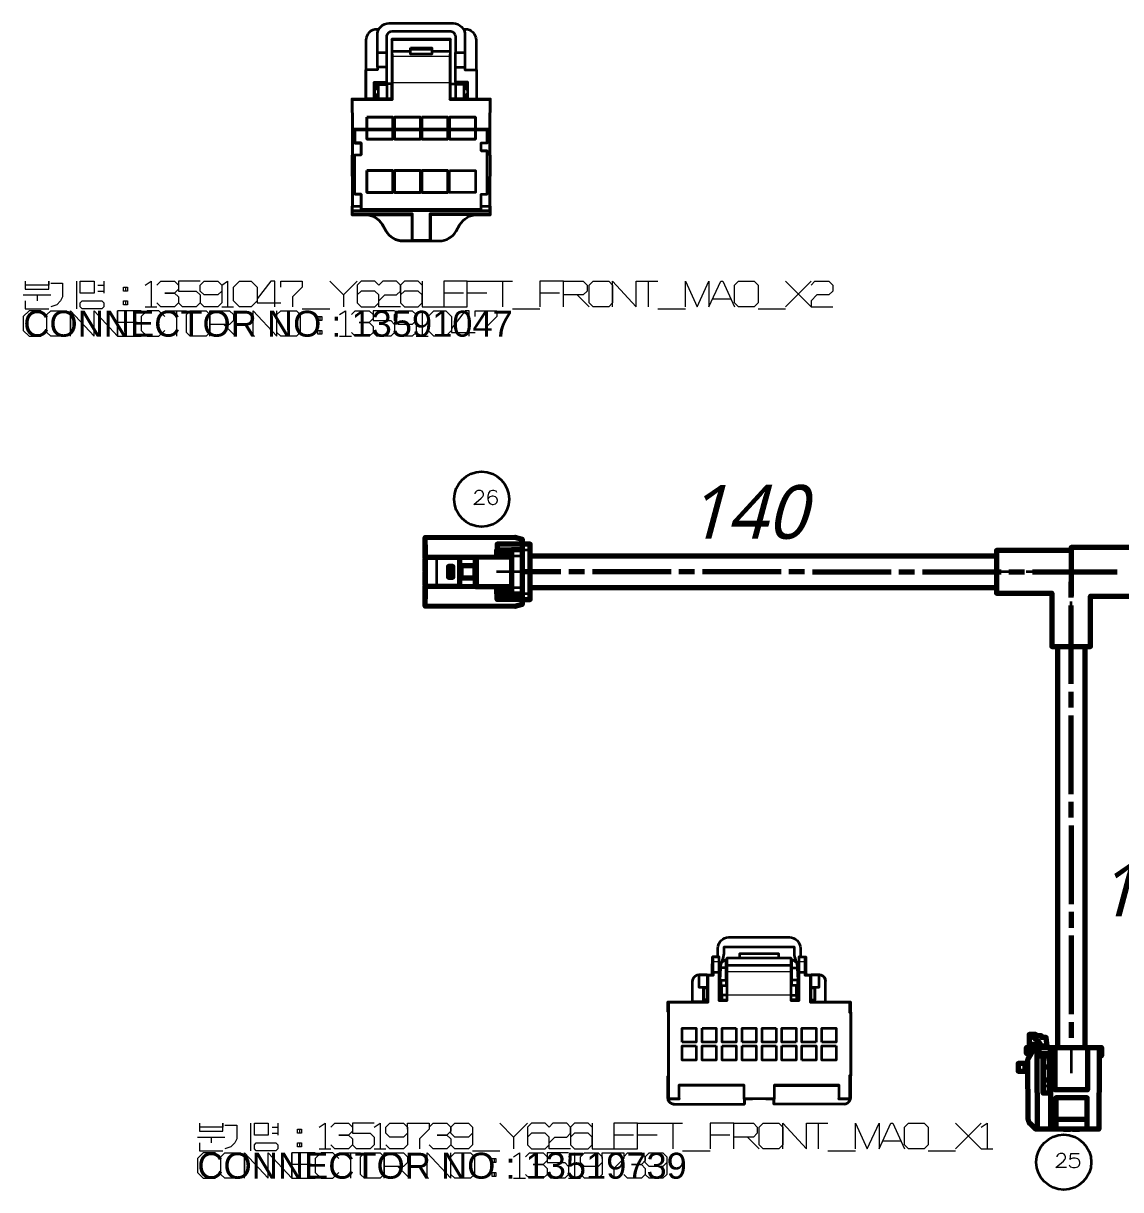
# Model space of a CAD drawing. Header units: millimetres. Extents: x 0 to 174, y 0 to 33.
# Drawn here: x 37.22 to 42.71, y 13.73 to 19.58 of the extents above; entities that cross this region are included whole.
import ezdxf

# ---------------------------------------------------------------- set-up
doc = ezdxf.new("R2010")
doc.units = ezdxf.units.MM
for name, color, linetype in [('CAPTION_LLM_TEXT', 7, 'Continuous'), ('CAPTION_ORIGINAL_OUTLINES', 7, 'Continuous'), ('PDF_Text', 7, 'Continuous')]:
    doc.layers.add(name, color=color, linetype=linetype)
doc.layers.add('PDF_Geomertry', color=7, linetype='Continuous', true_color=0x405f80)
doc.styles.add('PDF Lucida Handwriting Italic', font='')
doc.styles.get("Standard").update_dxf_attribs({"font": 'arial.ttf'})
doc.styles.get('PDF Lucida Handwriting Italic').set_extended_font_data('Lucida Handwriting', italic=True)

# ---------------------------------------------------------------- blocks, each defined once
blk = doc.blocks.new('SYM_26_018')
at = {"layer": 'PDF_Geomertry', "lineweight": 70}
for points in [[(0.1747, 0.074), (-0.0003, 0.0731), (-0.0055, 0.0731), (-0.0852, 0.0727), (-0.2003, 0.0723), (-0.2584, 0.072), (-0.2584, 0.1722), (0.1917, 0.1741), (0.2278, 0.1645), (0.2278, 0.1394), (0.2278, 0.1383), (0.2278, 0.1106), (0.2278, 0.1059), (0.2278, 0.0806), (0.2278, -0.0798), (0.2278, -0.1051), (0.2278, -0.1098), (0.2278, -0.1373), (0.2278, -0.1385), (0.2278, -0.1635), (0.1917, -0.1733), (-0.2584, -0.1713), (-0.2584, -0.071), (-0.2003, -0.0713), (-0.0852, -0.0719), (-0.0055, -0.0722), (-0.0003, -0.0723), (0.1747, -0.073)], [(0.2278, 0.1394), (0.1019, 0.1388), (0.1019, 0.1102), (0.1609, 0.1102), (0.1747, 0.1102), (0.1747, 0.0806), (0.1747, -0.0798), (0.1747, -0.1092)], [(0.2278, -0.1373), (0.2672, -0.1373), (0.2672, -0.1098), (0.2672, 0.1106), (0.2672, 0.1383), (0.2278, 0.1383)], [(-0.2584, 0.072), (-0.2584, -0.071)], [(-0.0852, -0.0719), (-0.0852, 0.0727)], [(-0.0055, -0.0722), (-0.0055, -0.0313), (-0.0783, -0.0313), (-0.0783, 0.0323), (-0.0055, 0.0323), (-0.0055, 0.0731)], [(-0.0003, -0.0723), (-0.0003, 0.0731)], [(0.1016, 0.1088), (0.099, 0.1073), (0.099, 0.0866), (0.1016, 0.0866), (0.1019, 0.0866), (0.1019, 0.0735)], [(0.1019, 0.1038), (0.1016, 0.1038), (0.1016, 0.1088), (0.1019, 0.109)], [(0.1016, 0.0866), (0.1016, 0.094), (0.1019, 0.094)], [(0.1019, 0.1102), (0.1019, 0.0866), (0.1609, 0.0866), (0.1747, 0.0866)], [(0.1609, 0.1102), (0.1609, 0.0866)], [(0.2278, 0.1102), (0.1747, 0.1102)], [(-0.139, -0.0262), (-0.1283, -0.0262), (-0.119, -0.0262), (-0.119, 0.027), (-0.1283, 0.027), (-0.139, 0.027), (-0.141, 0.027), (-0.141, -0.0262), (-0.139, -0.0262), (-0.139, 0.027)], [(-0.1283, -0.0262), (-0.1283, 0.027)], [(-0.0095, 0.0323), (-0.0095, -0.0313)], [(0.1016, -0.0856), (0.099, -0.0856), (0.099, -0.1063), (0.1016, -0.1078), (0.1019, -0.108)], [(0.1019, -0.0931), (0.1016, -0.0931), (0.1016, -0.0856), (0.1019, -0.0856), (0.1019, -0.0727)], [(0.1016, -0.1078), (0.1016, -0.1028), (0.1019, -0.1028)], [(0.1019, -0.1092), (0.1019, -0.0856), (0.1609, -0.0856), (0.1747, -0.0856)], [(0.2278, -0.1385), (0.1019, -0.138), (0.1019, -0.1092), (0.1609, -0.1092), (0.1747, -0.1092), (0.2278, -0.1092)], [(0.1609, -0.0856), (0.1609, -0.1092)]]:
    blk.add_lwpolyline(points, dxfattribs=at)
at = {"layer": 'PDF_Geomertry', "color": 60, "lineweight": 70}
for points in [[(-0.2584, 0.1363), (-0.2584, 0.0713)], [(-0.2584, 0.1363), (-0.2584, 0.0713)], [(-0.2584, 0.1363), (-0.2584, 0.0713)], [(-0.2584, 0.1363), (-0.2584, 0.0713)], [(-0.2584, 0.0674), (-0.2584, 0.0024)], [(-0.2584, 0.0674), (-0.2584, 0.0024)], [(-0.2584, 0.0674), (-0.2584, 0.0024)], [(-0.2584, 0.0674), (-0.2584, 0.0024)], [(-0.2584, -0.0015), (-0.2584, -0.0665)], [(-0.2584, -0.0015), (-0.2584, -0.0665)], [(-0.2584, -0.0015), (-0.2584, -0.0665)], [(-0.2584, -0.0015), (-0.2584, -0.0665)], [(-0.2584, -0.0703), (-0.2584, -0.1353)], [(-0.2584, -0.0703), (-0.2584, -0.1353)], [(-0.2584, -0.0703), (-0.2584, -0.1353)], [(-0.2584, -0.0703), (-0.2584, -0.1353)]]:
    blk.add_lwpolyline(points, close=True, dxfattribs=at)
at = {"layer": 'PDF_Geomertry', "lineweight": 35}
for points in [[(-0.2003, -0.0713), (-0.2003, 0.0723)], [(0.1747, 0.0806), (0.2278, 0.0806)], [(0.2278, 0.1106), (0.2672, 0.1106)], [(0.2278, -0.0798), (0.1747, -0.0798)], [(0.2672, -0.1098), (0.2278, -0.1098)]]:
    blk.add_lwpolyline(points, dxfattribs=at)
blk = doc.blocks.new('SYM_25_021')
at = {"layer": 'PDF_Geomertry', "lineweight": 70}
for points in [[(-0.0631, 0.1703), (-0.0642, 0.1775), (-0.0703, 0.2214), (-0.0931, 0.2214), (-0.0931, 0.2296), (-0.1226, 0.2296), (-0.1226, 0.2358), (-0.1551, 0.2358), (-0.1551, 0.2349), (-0.1551, 0.1788), (-0.155, 0.1788), (-0.155, 0.1225)], [(-0.1551, 0.2349), (-0.1451, 0.2293), (-0.1274, 0.2164), (-0.1128, 0.2036), (-0.1046, 0.1953), (-0.0992, 0.1881), (-0.0964, 0.1826), (-0.0957, 0.1796)], [(-0.0832, 0.1703), (-0.0832, 0.1775), (-0.0957, 0.1796), (-0.146, 0.1885), (-0.146, 0.1382)], [(-0.0642, 0.1775), (-0.0832, 0.1775)], [(-0.1574, 0.1407), (-0.1689, 0.1407), (-0.1689, 0.1703), (-0.1571, 0.1703)], [(0.1356, -0.19), (-0.0219, -0.19), (-0.0214, -0.2382), (-0.0471, -0.2382), (-0.1146, -0.2382), (-0.1222, -0.2382), (-0.1487, -0.2119), (-0.1497, -0.2108), (-0.1554, -0.2029), (-0.159, -0.1939), (-0.1603, -0.1842), (-0.1617, 0.1113), (-0.1275, 0.1703), (-0.1164, 0.1703), (-0.1007, 0.1703), (-0.0489, 0.1703), (-0.0243, 0.1703)], [(-0.155, 0.1703), (-0.1571, 0.1703), (-0.1575, 0.1183)], [(-0.1164, 0.1703), (-0.1163, 0.1417), (-0.1163, 0.1269), (-0.1146, -0.2382)], [(-0.1163, 0.1417), (-0.1006, 0.1417), (-0.0487, 0.1417)], [(-0.0844, 0.1269), (-0.1163, 0.1269)], [(-0.051, 0.1417), (-0.051, -0.0581), (-0.0844, -0.0581), (-0.0844, 0.1269), (-0.0844, 0.1417)], [(-0.0832, 0.1417), (-0.0832, 0.0725), (-0.0832, 0.0097), (-0.0832, -0.0206), (-0.0832, -0.0581)], [(-0.0592, 0.1417), (-0.0538, 0.1033), (-0.0538, 0.0725), (-0.0538, 0.0097), (-0.0538, -0.0206), (-0.0538, -0.0581)], [(-0.0471, -0.2382), (-0.0489, 0.1703)], [(0.1375, 0.1703), (0.1375, -0.0414), (-0.0243, -0.0414), (-0.0243, 0.1703), (0.1375, 0.1703), (0.1913, 0.1703), (0.2071, 0.1703), (0.2071, 0.1299), (0.1947, 0.1299), (0.1931, -0.2382)], [(-0.1615, 0.0915), (-0.1831, 0.0915), (-0.2107, 0.0915), (-0.2107, 0.0521), (-0.1831, 0.0521), (-0.1614, 0.0521)], [(-0.0538, 0.0725), (-0.0832, 0.0725)], [(-0.0832, 0.0097), (-0.0538, 0.0097)], [(0.1351, -0.2382), (0.1356, -0.19), (0.1346, -0.0807), (-0.021, -0.0807), (-0.0219, -0.19)], [(0.1939, -0.0667), (0.1939, -0.0668), (0.1932, -0.2382), (0.1931, -0.2382), (0.1913, -0.2382), (0.1351, -0.2382), (-0.0214, -0.2382)]]:
    blk.add_lwpolyline(points, dxfattribs=at)
at = {"layer": 'PDF_Geomertry', "lineweight": 35}
for points in [[(-0.1007, 0.1703), (-0.1006, 0.1417)], [(0.1913, -0.2382), (0.1913, 0.1703)], [(-0.1831, 0.0915), (-0.1831, 0.0521)], [(-0.0832, -0.0206), (-0.0538, -0.0206)]]:
    blk.add_lwpolyline(points, dxfattribs=at)
at = {"layer": 'PDF_Geomertry', "color": 60, "lineweight": 70}
for points in [[(0.0168, -0.2383), (0.0524, -0.2383)], [(0.0524, -0.2383), (0.0168, -0.2383)], [(0.0524, -0.2383), (0.0168, -0.2383)], [(0.0168, -0.2383), (0.0524, -0.2383)], [(0.0524, -0.2383), (0.0168, -0.2383)], [(0.0168, -0.2383), (0.0524, -0.2383)], [(0.0524, -0.2383), (0.0168, -0.2383)], [(0.0168, -0.2383), (0.0524, -0.2383)], [(0.0968, -0.2383), (0.0614, -0.2383)], [(0.0968, -0.2383), (0.0614, -0.2383)], [(0.0968, -0.2383), (0.0614, -0.2383)], [(0.0968, -0.2383), (0.0614, -0.2383)], [(0.0614, -0.2383), (0.0968, -0.2383)], [(0.0968, -0.2383), (0.0614, -0.2383)], [(0.0614, -0.2383), (0.0968, -0.2383)], [(0.0968, -0.2383), (0.0614, -0.2383)]]:
    blk.add_lwpolyline(points, close=True, dxfattribs=at)
blk = doc.blocks.new('SYM_13591047_053')
at = {"layer": 'PDF_Geomertry', "color": 7, "lineweight": 35}
for points in [[(-0.2058, 0.3213), (-0.2058, 0.3957), (-0.2058, 0.4822, -0.415502), (-0.1468, 0.5413), (0.174, 0.5413, -0.413938), (0.2332, 0.4822), (0.2332, 0.3957), (0.2332, 0.3213), (0.2332, 0.309), (0.2904, 0.309), (0.2915, 0.309), (0.2915, 0.1636), (0.3417, 0.1636), (0.3611, 0.1633)], [(-0.2619, 0.309), (-0.2619, 0.4576, -0.414167), (-0.2068, 0.5128), (-0.1974, 0.5128)], [(0.2246, 0.5128), (0.2342, 0.5128, -0.411823), (0.2893, 0.4576), (0.2893, 0.309)], [(-0.0297, -0.4135), (-0.3299, -0.4135), (-0.3337, -0.4174), (-0.3144, -0.4176), (-0.2661, -0.4176, -0.267488), (-0.1808, -0.4669), (-0.1621, -0.4993, 0.268578), (-0.0769, -0.5486), (0.1042, -0.5486, 0.268072), (0.1894, -0.4993), (0.2082, -0.4669, -0.268072), (0.2935, -0.4176), (0.3417, -0.4176), (0.3611, -0.4174), (0.3572, -0.4135)], [(-0.0297, -0.5443), (0.0569, -0.5443), (0.061, -0.5483), (0.104, -0.5483, 0.2671), (0.1893, -0.4992), (0.2081, -0.4667, -0.268093), (0.2933, -0.4174), (0.061, -0.4174), (0.061, -0.5483)]]:
    blk.add_lwpolyline(points, format="xyb", dxfattribs=at)
for points in [[(-0.1586, 0.3213), (-0.1586, 0.3957), (-0.1586, 0.4743), (-0.1582, 0.4786), (-0.1551, 0.4878), (-0.1489, 0.4953), (-0.1406, 0.5003), (-0.131, 0.5019), (0.1583, 0.5019), (0.1626, 0.5015), (0.1718, 0.4985), (0.1793, 0.4922), (0.1842, 0.4839), (0.1858, 0.4743), (0.1858, 0.3957), (0.2332, 0.3957)], [(-0.3299, 0.1594), (-0.1294, 0.1594), (-0.1294, 0.2456), (-0.1299, 0.3722), (-0.13, 0.3747), (-0.131, 0.3996), (-0.1317, 0.401), (-0.1317, 0.4588), (-0.1338, 0.4626), (-0.1338, 0.2383)], [(0.161, 0.4626), (-0.1338, 0.4626)], [(0.159, 0.4588), (-0.1317, 0.4588)], [(-0.0394, 0.4115), (0.0668, 0.4115)], [(0.161, 0.2383), (0.161, 0.4626), (0.159, 0.4588), (0.159, 0.401), (0.1583, 0.3996), (0.1572, 0.3747), (0.1569, 0.3378), (0.1568, 0.2456), (0.1568, 0.1594), (0.3572, 0.1594)], [(-0.2058, 0.3957), (-0.1586, 0.3957)], [(-0.0394, 0.3997), (-0.05, 0.3997), (-0.05, 0.401), (-0.1317, 0.401)], [(-0.0394, 0.3996), (-0.131, 0.3996)], [(0.159, 0.401), (0.0772, 0.401), (0.0772, 0.3997), (0.0668, 0.3997)], [(0.1583, 0.3996), (0.0668, 0.3996)], [(0.1858, 0.3213), (0.1858, 0.3957)], [(-0.3337, 0.1633), (-0.3144, 0.1636), (-0.2642, 0.1636), (-0.2642, 0.309), (-0.2631, 0.309), (-0.2631, 0.1625)], [(-0.221, 0.1625), (-0.221, 0.2467), (-0.1586, 0.2467), (-0.1586, 0.3213), (-0.2058, 0.3213), (-0.2058, 0.309), (-0.2631, 0.309)], [(0.2482, 0.1625), (0.2482, 0.2467), (0.1858, 0.2467), (0.1858, 0.3213), (0.2332, 0.3213)], [(0.2904, 0.309), (0.2904, 0.1625), (0.2915, 0.1636)], [(-0.221, 0.1635), (-0.2157, 0.1635), (-0.1999, 0.1635), (-0.1586, 0.1635), (-0.1333, 0.1635), (-0.1333, 0.2383), (-0.1586, 0.2383), (-0.1586, 0.2353), (-0.1586, 0.1635)], [(-0.1999, 0.2353), (-0.2031, 0.2385), (-0.2157, 0.2385), (-0.2157, 0.2078), (-0.2206, 0.2078), (-0.2206, 0.1881), (-0.2157, 0.1881), (-0.2157, 0.1635)], [(-0.1931, 0.2467), (-0.1931, 0.2385), (-0.2031, 0.2385)], [(-0.1999, 0.1635), (-0.1999, 0.2353), (-0.1586, 0.2353)], [(-0.1586, 0.2383), (-0.1733, 0.2383), (-0.1733, 0.2467)], [(0.2482, 0.1635), (0.2429, 0.1635), (0.2272, 0.1635), (0.1858, 0.1635), (0.1606, 0.1635), (0.1606, 0.2383), (0.1858, 0.2383), (0.1858, 0.2353)], [(0.2007, 0.2467), (0.2007, 0.2383), (0.1858, 0.2383)], [(0.2272, 0.2353), (0.1858, 0.2353), (0.1858, 0.1635)], [(0.2304, 0.2385), (0.2203, 0.2385), (0.2203, 0.2467)], [(0.2429, 0.1635), (0.2429, 0.1881), (0.2479, 0.1881), (0.2479, 0.2078), (0.2429, 0.2078), (0.2429, 0.2385), (0.2304, 0.2385), (0.2272, 0.2353), (0.2272, 0.1635)], [(-0.3299, -0.3967), (-0.3301, -0.3769), (-0.3303, -0.3769), (-0.3303, 0.0128), (-0.3299, 0.0128), (-0.3299, 0.1594), (-0.3337, 0.1633), (-0.3337, 0.0957), (-0.3306, 0.0925), (-0.3306, -0.1211), (-0.3337, -0.1211), (-0.3337, -0.2222), (-0.3306, -0.2254), (-0.3306, -0.3769), (-0.3337, -0.3769), (-0.3337, -0.4174)], [(-0.1294, 0.1594), (-0.1326, 0.1625), (-0.221, 0.1625), (-0.2631, 0.1625), (-0.2642, 0.1636)], [(-0.1338, 0.1625), (-0.1338, 0.1635)], [(0.1568, 0.1594), (0.1599, 0.1625), (0.2482, 0.1625), (0.2904, 0.1625)], [(0.161, 0.1625), (0.161, 0.1635)], [(0.3611, -0.4174), (0.3611, -0.3769), (0.3579, -0.3769), (0.3579, -0.2254), (0.3611, -0.2222), (0.3611, -0.1211), (0.3579, -0.1211), (0.3579, 0.0925), (0.3611, 0.0957), (0.3611, 0.1633), (0.3572, 0.1594), (0.3572, 0.0128), (0.3576, 0.0128), (0.3576, -0.3769), (0.3574, -0.3769)], [(-0.3299, 0.0128), (0.3572, 0.0128)], [(-0.2869, -0.3889), (0.315, -0.3889), (0.315, -0.3139), (0.3453, -0.3139), (0.3453, -0.0971), (0.315, -0.0971), (0.315, -0.0579), (0.3453, -0.0579), (0.3453, 0.0068), (-0.3181, 0.0068), (-0.3181, -0.0579), (-0.3181, -0.0583), (-0.2874, -0.0583)], [(-0.1675, 0.0068), (-0.1675, 0.0128)], [(0.1632, 0.0068), (0.1632, 0.0128)], [(-0.2869, -0.0579), (-0.3181, -0.0579)], [(0.3453, -0.0579), (0.3453, -0.0583), (0.315, -0.0583)], [(0.315, -0.0967), (0.3453, -0.0967), (0.3453, -0.0971)], [(-0.3181, -0.1174), (-0.3181, -0.1169), (-0.2874, -0.1169)], [(-0.2869, -0.3139), (-0.3181, -0.3139), (-0.3181, -0.1174), (-0.2869, -0.1174)], [(-0.3181, -0.3139), (-0.3181, -0.3142), (-0.2874, -0.3142)], [(0.315, -0.3142), (0.3453, -0.3142), (0.3453, -0.3139)], [(-0.2871, -0.3769), (-0.3301, -0.3769)], [(-0.3299, -0.4135), (-0.3299, -0.3967), (0.3572, -0.3967), (0.3572, -0.4135), (0.0569, -0.4135), (0.0569, -0.5443)], [(0.3572, -0.3967), (0.3574, -0.3769), (0.315, -0.3769)], [(-0.0336, -0.5483), (-0.0297, -0.5443), (-0.0297, -0.4135), (-0.0336, -0.4174)], [(0.0569, -0.4135), (0.061, -0.4174)]]:
    blk.add_lwpolyline(points, dxfattribs=at)
for points in [[(-0.0394, 0.4193), (0.0668, 0.4193), (0.0668, 0.4115), (0.0668, 0.3875), (-0.0394, 0.3875), (-0.0394, 0.4115)], [(-0.2581, 0.0718), (-0.2581, -0.0385), (-0.1281, -0.0385), (-0.1281, 0.0718)], [(-0.2581, 0.0718), (-0.1281, 0.0718), (-0.1281, -0.0385), (-0.2581, -0.0385)], [(-0.1201, 0.0718), (-0.1201, -0.0385), (0.0097, -0.0385), (0.0097, 0.0718), (0.0097, -0.0385), (-0.1201, -0.0385), (-0.1201, 0.0718), (0.0097, 0.0718)], [(0.0176, 0.0718), (0.0176, -0.0385)], [(0.0176, -0.0385), (0.1475, -0.0385), (0.1475, 0.0718), (0.1475, -0.0385)], [(0.0176, 0.0718), (0.1475, 0.0718)], [(0.2853, 0.0718), (0.2853, -0.0385), (0.1554, -0.0385), (0.2853, -0.0385), (0.2853, 0.0718), (0.1554, 0.0718)], [(0.1554, 0.0718), (0.1554, -0.0385)], [(-0.2874, -0.0583), (-0.2874, -0.1169), (-0.2869, -0.1174), (-0.2869, -0.0579)], [(-0.2581, -0.196), (-0.1281, -0.196)], [(-0.2581, -0.196), (-0.2581, -0.3061)], [(-0.1281, -0.196), (-0.1281, -0.3061)], [(-0.1201, -0.3061), (0.0097, -0.3061), (0.0097, -0.196), (-0.1201, -0.196), (0.0097, -0.196), (0.0097, -0.3061), (-0.1201, -0.3061), (-0.1201, -0.196)], [(0.1475, -0.196), (0.0176, -0.196), (0.0176, -0.3061), (0.1475, -0.3061), (0.0176, -0.3061), (0.0176, -0.196), (0.1475, -0.196), (0.1475, -0.3061)], [(0.1554, -0.196), (0.2853, -0.196), (0.2853, -0.3061), (0.1554, -0.3061)], [(0.1554, -0.196), (0.2853, -0.196), (0.2853, -0.3061), (0.1554, -0.3061)], [(-0.2874, -0.3142), (-0.2874, -0.3726), (-0.2872, -0.3728), (-0.2869, -0.3889), (-0.2869, -0.3139)], [(-0.2581, -0.3061), (-0.1281, -0.3061)]]:
    blk.add_lwpolyline(points, close=True, dxfattribs=at)
at = {"layer": 'PDF_Geomertry', "color": 7, "lineweight": 13}
for points in [[(0.1572, 0.3747), (-0.13, 0.3747)], [(-0.1294, 0.2456), (0.1568, 0.2456)], [(-0.266, -0.4174), (-0.2661, -0.4176)], [(-0.1808, -0.4669), (-0.1807, -0.4667)], [(0.2081, -0.4667), (0.2082, -0.4669)], [(0.2935, -0.4176), (0.2933, -0.4174)], [(-0.1619, -0.4992), (-0.1621, -0.4993)], [(0.1894, -0.4993), (0.1893, -0.4992)], [(-0.0769, -0.5486), (-0.0768, -0.5483)], [(0.104, -0.5483), (0.1042, -0.5486)]]:
    blk.add_lwpolyline(points, dxfattribs=at)
at = {"layer": 'PDF_Geomertry', "color": 7, "lineweight": 35}
blk.add_lwpolyline([(-0.0336, -0.5483), (-0.0768, -0.5483, -0.266031), (-0.1619, -0.4992), (-0.1807, -0.4667, 0.267501), (-0.266, -0.4174), (-0.0336, -0.4174)], format="xyb", close=True, dxfattribs=at)
blk = doc.blocks.new('SYM_13519739_055')
at = {"layer": 'PDF_Geomertry', "color": 7, "lineweight": 35}
for points in [[(-0.1938, 0.237), (-0.2251, 0.237), (-0.2251, 0.2217), (-0.2515, 0.2217), (-0.2515, 0.0867), (-0.4484, 0.0867), (-0.4484, -0.3901), (-0.4483, -0.3919), (-0.4481, -0.3938), (-0.394, -0.3938), (-0.394, -0.3248), (-0.0712, -0.3248), (-0.0712, -0.3938), (0.0824, -0.3938), (0.0824, -0.3248), (0.4052, -0.3248), (0.4052, -0.3938), (0.4594, -0.3938), (0.4595, -0.3919), (0.4595, -0.3901), (0.4595, -0.2778), (0.4658, -0.2778), (0.4658, 0.0353), (0.4595, 0.0353), (0.4595, 0.0867), (0.2627, 0.0867), (0.2627, 0.2217), (0.2363, 0.2217), (0.2363, 0.237), (0.2051, 0.237), (0.2051, 0.0945), (0.167, 0.0945), (0.167, 0.1244), (0.167, 0.242), (0.167, 0.272), (0.167, 0.3085), (-0.1558, 0.3085), (-0.1558, 0.272), (-0.1558, 0.242), (-0.1558, 0.1244), (-0.1558, 0.0945), (-0.1938, 0.0945), (-0.1938, 0.237), (-0.1938, 0.2899), (-0.1938, 0.3131), (-0.1938, 0.3152), (-0.201, 0.3152), (-0.201, 0.3587, -0.414206), (-0.1459, 0.4138), (0.1572, 0.4138, -0.414549), (0.2123, 0.3587), (0.2123, 0.3152), (0.2051, 0.3152), (0.2051, 0.3131), (0.2051, 0.2899), (0.2051, 0.237)], [(0.2051, 0.2683, -0.125526), (0.1826, 0.3317), (0.1826, 0.3638), (-0.1713, 0.3638), (-0.1713, 0.3317, -0.124136), (-0.1938, 0.2683)]]:
    blk.add_lwpolyline(points, format="xyb", dxfattribs=at)
for points in [[(-0.2515, 0.2217), (-0.2547, 0.2249), (-0.2944, 0.2251), (-0.2959, 0.2251), (-0.3056, 0.2235), (-0.3142, 0.2191), (-0.3212, 0.2123), (-0.3258, 0.2037), (-0.3274, 0.1942), (-0.3274, 0.1935), (-0.3274, 0.1938), (-0.3274, 0.1944), (-0.3258, 0.204), (-0.3212, 0.2126), (-0.3142, 0.2194), (-0.3056, 0.2238), (-0.2959, 0.2252), (-0.2287, 0.2252), (-0.2287, 0.2476), (-0.2281, 0.3156)], [(-0.201, 0.3156), (-0.2281, 0.3156), (-0.2256, 0.3131)], [(-0.2251, 0.237), (-0.2253, 0.2899), (-0.2253, 0.2998), (-0.2255, 0.3097), (-0.2255, 0.3131)], [(-0.159, 0.1983), (-0.159, 0.2613), (-0.159, 0.3026), (-0.1673, 0.2974), (-0.1755, 0.2919), (-0.1833, 0.2859), (-0.1841, 0.2852)], [(-0.159, 0.3027), (-0.159, 0.3026), (-0.1558, 0.3026)], [(0.1042, 0.3085), (0.1042, 0.3302), (-0.093, 0.3302), (-0.093, 0.3085)], [(0.1701, 0.3026), (0.167, 0.3026)], [(0.1702, 0.1727), (0.1702, 0.1826), (0.1702, 0.1983), (0.1702, 0.2613), (0.1702, 0.3026), (0.1712, 0.302), (0.1795, 0.2969), (0.1876, 0.2913), (0.1953, 0.2852)], [(0.2123, 0.3156), (0.2394, 0.3156)], [(0.2366, 0.2899), (0.2366, 0.2934), (0.2366, 0.3033), (0.2367, 0.3131), (0.2394, 0.3156), (0.2398, 0.2476), (0.2398, 0.2252), (0.3072, 0.2252), (0.3078, 0.2252), (0.3174, 0.2235), (0.326, 0.219), (0.3328, 0.212), (0.3372, 0.2034), (0.3387, 0.1938), (0.3387, 0.1935), (0.3372, 0.2031), (0.3328, 0.2117), (0.326, 0.2188), (0.3174, 0.2233), (0.3078, 0.2249), (0.3072, 0.2251), (0.3056, 0.2251), (0.2659, 0.2249), (0.2627, 0.2217)], [(-0.1915, 0.1615), (-0.1895, 0.1983), (-0.1863, 0.2613), (-0.1851, 0.2833)], [(-0.159, 0.2613), (-0.1863, 0.2613)], [(0.167, 0.272), (-0.1558, 0.272)], [(0.1702, 0.2613), (0.1974, 0.2613)], [(0.2008, 0.1983), (0.1974, 0.2613), (0.1963, 0.2833)], [(0.2363, 0.237), (0.2365, 0.2899)], [(-0.2531, 0.0999), (-0.2684, 0.0999), (-0.2684, 0.0945), (-0.2548, 0.0945), (-0.2548, 0.0899), (-0.3274, 0.0899), (-0.3274, 0.1935)], [(-0.2547, 0.2249), (-0.2547, 0.1615), (-0.2944, 0.1615), (-0.2944, 0.2251)], [(-0.2287, 0.2333), (-0.233, 0.2252)], [(-0.2287, 0.2252), (-0.2251, 0.2217)], [(-0.1895, 0.1983), (-0.159, 0.1983), (-0.159, 0.1826), (-0.159, 0.1727)], [(-0.1863, 0.1983), (-0.1863, 0.159)], [(0.2027, 0.1615), (0.2008, 0.1983), (0.1702, 0.1983)], [(0.1976, 0.1983), (0.1976, 0.159)], [(0.2398, 0.2252), (0.2363, 0.2217)], [(0.2442, 0.2252), (0.2398, 0.2333)], [(0.2627, 0.0867), (0.266, 0.0899), (0.3387, 0.0899), (0.3387, 0.1935)], [(0.3056, 0.2251), (0.3056, 0.1615), (0.2659, 0.1615), (0.2642, 0.1615), (0.2642, 0.0945), (0.266, 0.0945), (0.266, 0.0899)], [(0.2659, 0.1615), (0.2659, 0.2249)], [(-0.2531, 0.159), (-0.2684, 0.159), (-0.2747, 0.159), (-0.2752, 0.159), (-0.2752, 0.0999), (-0.2747, 0.0999), (-0.2684, 0.0999)], [(-0.2684, 0.1615), (-0.2684, 0.159)], [(-0.2548, 0.0945), (-0.2531, 0.0945), (-0.2531, 0.1615), (-0.2547, 0.1615)], [(-0.1878, 0.0945), (-0.1878, 0.1615), (-0.1938, 0.1615)], [(-0.1815, 0.159), (-0.1878, 0.159)], [(-0.1815, 0.1235), (-0.1815, 0.1727), (-0.1558, 0.1727)], [(-0.1558, 0.1235), (-0.1815, 0.1235), (-0.1815, 0.0999)], [(0.167, 0.1235), (0.1926, 0.1235), (0.1926, 0.1727), (0.167, 0.1727)], [(0.1991, 0.159), (0.1926, 0.159)], [(0.1926, 0.1235), (0.1926, 0.0999), (0.1991, 0.0999)], [(0.1991, 0.0945), (0.1991, 0.1615), (0.2051, 0.1615)], [(0.2642, 0.0999), (0.2797, 0.0999), (0.2859, 0.0999), (0.2863, 0.0999), (0.2863, 0.159), (0.2859, 0.159), (0.2797, 0.159), (0.2642, 0.159)], [(0.2797, 0.1615), (0.2797, 0.159)], [(-0.4201, -0.4216), (-0.4203, -0.4216), (-0.421, -0.4216), (-0.4306, -0.4199), (-0.4392, -0.4153), (-0.446, -0.4084), (-0.4503, -0.3998), (-0.4519, -0.3901), (-0.4519, -0.2826), (-0.4487, -0.2826), (-0.4487, 0.0402), (-0.4519, 0.0402), (-0.4519, 0.0902), (-0.3274, 0.0902)], [(-0.4484, 0.0867), (-0.4519, 0.0902)], [(-0.2515, 0.0867), (-0.2548, 0.0899)], [(-0.1878, 0.0999), (-0.1815, 0.0999), (-0.1558, 0.0999)], [(0.1926, 0.0999), (0.167, 0.0999)], [(0.2797, 0.0999), (0.2797, 0.0945), (0.266, 0.0945)], [(0.3387, 0.0902), (0.4631, 0.0902), (0.4631, 0.0412), (0.4613, 0.0412), (0.4613, 0.0362)], [(0.4595, 0.0867), (0.4631, 0.0902)], [(0.4666, 0.0362), (0.4599, 0.0362), (0.4595, 0.0353)], [(0.4658, -0.2778), (0.4666, -0.2787), (0.4666, 0.0362), (0.4658, 0.0353)], [(0.4613, -0.2787), (0.4613, -0.2826), (0.4631, -0.2826), (0.4631, -0.3901), (0.4631, -0.3908), (0.4615, -0.4003), (0.4569, -0.409), (0.4499, -0.4158), (0.4412, -0.4201), (0.4316, -0.4216), (0.4313, -0.4216), (0.0792, -0.4216)], [(0.4595, -0.2778), (0.4599, -0.2787), (0.4666, -0.2787)], [(-0.0712, -0.3281), (-0.394, -0.3281)], [(0.0824, -0.3281), (0.4052, -0.3281)], [(-0.394, -0.3938), (-0.394, -0.397), (-0.4508, -0.397), (-0.4481, -0.3938)], [(-0.4508, -0.397), (-0.4473, -0.406), (-0.4412, -0.4135), (-0.433, -0.4188), (-0.4235, -0.4215), (-0.4201, -0.4216), (-0.068, -0.4216), (-0.068, -0.3953)], [(-0.0712, -0.3938), (-0.0712, -0.3953), (-0.0278, -0.3953), (-0.0278, -0.3941), (0.0391, -0.3941), (0.0391, -0.3953), (0.0824, -0.3953), (0.0824, -0.3938)], [(-0.0676, -0.3953), (-0.0676, -0.4216), (-0.068, -0.4216)], [(0.0788, -0.3953), (0.0788, -0.4216), (0.0792, -0.4216), (0.0792, -0.3953)], [(0.462, -0.397), (0.4052, -0.397), (0.4052, -0.3938)], [(0.4313, -0.4216), (0.4409, -0.4201), (0.4495, -0.4158), (0.4565, -0.409), (0.461, -0.4003), (0.462, -0.397), (0.4594, -0.3938)]]:
    blk.add_lwpolyline(points, dxfattribs=at)
at = {"layer": 'PDF_Geomertry', "color": 7, "lineweight": 13}
for points in [[(-0.2256, 0.3131), (-0.1938, 0.3131)], [(0.2051, 0.3131), (0.2367, 0.3131)], [(-0.1938, 0.2899), (-0.2253, 0.2899)], [(-0.1558, 0.242), (0.167, 0.242)], [(0.2365, 0.2899), (0.2051, 0.2899)], [(-0.2959, 0.2252), (-0.2959, 0.2251)], [(0.3072, 0.2251), (0.3072, 0.2252)], [(-0.2684, 0.159), (-0.2684, 0.0999)], [(0.167, 0.1244), (-0.1558, 0.1244)], [(0.2797, 0.159), (0.2797, 0.0999)], [(-0.4519, -0.3901), (-0.4484, -0.3901)], [(0.4595, -0.3901), (0.4631, -0.3901)]]:
    blk.add_lwpolyline(points, dxfattribs=at)
at = {"layer": 'PDF_Geomertry', "color": 7, "lineweight": 35}
for points in [[(-0.3798, -0.1122), (-0.3798, -0.0413), (-0.309, -0.0413), (-0.309, -0.1122)], [(-0.2798, -0.0413), (-0.209, -0.0413), (-0.209, -0.1122), (-0.2798, -0.1122)], [(-0.109, -0.0413), (-0.109, -0.1122), (-0.1798, -0.1122), (-0.1798, -0.0413)], [(-0.0798, -0.1122), (-0.0798, -0.0413), (-0.009, -0.0413), (-0.009, -0.1122)], [(0.091, -0.0413), (0.091, -0.1122), (0.0202, -0.1122), (0.0202, -0.0413)], [(0.191, -0.1122), (0.1202, -0.1122), (0.1202, -0.0413), (0.191, -0.0413)], [(0.291, -0.1122), (0.2202, -0.1122), (0.2202, -0.0413), (0.291, -0.0413)], [(0.3202, -0.1122), (0.3202, -0.0413), (0.391, -0.0413), (0.391, -0.1122)], [(-0.309, -0.1302), (-0.309, -0.2012), (-0.3798, -0.2012), (-0.3798, -0.1302)], [(-0.209, -0.1302), (-0.209, -0.2012), (-0.2798, -0.2012), (-0.2798, -0.1302)], [(-0.1798, -0.1302), (-0.109, -0.1302), (-0.109, -0.2012), (-0.1798, -0.2012)], [(-0.0798, -0.1302), (-0.009, -0.1302), (-0.009, -0.2012), (-0.0798, -0.2012)], [(0.091, -0.1302), (0.091, -0.2012), (0.0202, -0.2012), (0.0202, -0.1302)], [(0.1202, -0.1302), (0.191, -0.1302), (0.191, -0.2012), (0.1202, -0.2012)], [(0.2202, -0.2012), (0.2202, -0.1302), (0.291, -0.1302), (0.291, -0.2012)], [(0.391, -0.1302), (0.391, -0.2012), (0.3202, -0.2012), (0.3202, -0.1302)]]:
    blk.add_lwpolyline(points, close=True, dxfattribs=at)

msp = doc.modelspace()

# ---------------------------------------------------------------- linework, layer by layer
at = {"layer": 'CAPTION_ORIGINAL_OUTLINES', "color": 7, "lineweight": 13}
for points in [[(37.334, 18.1063), (37.3044, 18.1358), (37.2454, 18.1358), (37.2158, 18.1063), (37.2158, 18.0374), (37.2454, 18.0079), (37.3044, 18.0079), (37.334, 18.0374)], [(37.4521, 18.0079), (37.4521, 18.1358), (37.5703, 18.0079), (37.5703, 18.1358)], [(37.5703, 18.0079), (37.5703, 18.1358), (37.6883, 18.0079), (37.6883, 18.1358)], [(37.8064, 18.1358), (37.6883, 18.1358), (37.6883, 18.0079), (37.8064, 18.0079)], [(37.9246, 18.1063), (37.895, 18.1358), (37.836, 18.1358), (37.8064, 18.1063), (37.8064, 18.0374), (37.836, 18.0079), (37.895, 18.0079), (37.9246, 18.0374)], [(37.9246, 18.1358), (38.0328, 18.1358)], [(37.9836, 18.1358), (37.9836, 18.0079)], [(38.151, 18.0079), (38.151, 18.1358), (38.2493, 18.1358), (38.269, 18.1161), (38.269, 18.0867), (38.2493, 18.0669), (38.151, 18.0669)], [(38.3675, 18.0079), (38.3675, 18.1358), (38.4856, 18.0079), (38.4856, 18.1358)], [(38.8006, 18.1161), (38.83, 18.1358), (38.83, 18.0079)], [(38.8596, 18.1161), (38.8793, 18.1358), (38.9482, 18.1358), (38.9679, 18.1161), (38.9679, 18.0964), (38.9482, 18.0768), (38.8989, 18.0768), (38.9482, 18.0768), (38.9679, 18.0571), (38.9679, 18.0275), (38.9482, 18.0079), (38.8793, 18.0079), (38.8596, 18.0275)], [(39.0761, 18.1358), (38.9679, 18.1358), (38.9679, 18.0867), (39.0564, 18.0867), (39.0761, 18.0669), (39.0761, 18.0275), (39.0564, 18.0079), (38.9875, 18.0079), (38.9679, 18.0275)], [(39.1844, 18.0867), (39.1647, 18.0669), (39.0958, 18.0669), (39.0761, 18.0867), (39.0761, 18.1161), (39.0958, 18.1358), (39.1647, 18.1358), (39.1844, 18.1161), (39.1844, 18.0275), (39.1647, 18.0079), (39.0958, 18.0079), (39.0761, 18.0275)], [(39.1844, 18.1161), (39.2139, 18.1358), (39.2139, 18.0079)], [(39.4501, 18.0079), (39.4501, 18.1358), (39.4304, 18.1358), (39.3615, 18.0472), (39.3615, 18.0275), (39.4797, 18.0275)], [(39.4797, 18.1063), (39.4797, 18.1358), (39.5879, 18.1358), (39.5879, 18.1063), (39.5388, 18.0571), (39.5388, 18.0079)], [(37.7868, 18.0768), (37.6883, 18.0768)], [(38.2199, 18.0669), (38.2789, 18.0079)], [(38.7021, 18.1063), (38.7021, 18.0867)], [(38.7021, 18.0374), (38.7021, 18.0176)], [(38.8006, 18.0079), (38.8596, 18.0079)], [(39.1844, 18.0079), (39.2435, 18.0079)], [(38.2061, 13.8893), (38.1765, 13.9189), (38.1175, 13.9189), (38.0879, 13.8893), (38.0879, 13.8204), (38.1175, 13.791), (38.1765, 13.791), (38.2061, 13.8204)], [(38.3242, 13.791), (38.3242, 13.9189), (38.4424, 13.791), (38.4424, 13.9189)], [(38.4424, 13.791), (38.4424, 13.9189), (38.5604, 13.791), (38.5604, 13.9189)], [(38.6785, 13.9189), (38.5604, 13.9189), (38.5604, 13.791), (38.6785, 13.791)], [(38.7967, 13.8893), (38.7671, 13.9189), (38.7081, 13.9189), (38.6785, 13.8893), (38.6785, 13.8204), (38.7081, 13.791), (38.7671, 13.791), (38.7967, 13.8204)], [(38.7967, 13.9189), (38.9049, 13.9189)], [(38.8557, 13.9189), (38.8557, 13.791)], [(39.0231, 13.791), (39.0231, 13.9189), (39.1214, 13.9189), (39.1411, 13.8992), (39.1411, 13.8697), (39.1214, 13.85), (39.0231, 13.85)], [(39.2396, 13.791), (39.2396, 13.9189), (39.3576, 13.791), (39.3576, 13.9189)], [(39.6726, 13.8992), (39.7021, 13.9189), (39.7021, 13.791)], [(39.7317, 13.8992), (39.7514, 13.9189), (39.8203, 13.9189), (39.84, 13.8992), (39.84, 13.8794), (39.8203, 13.8599), (39.7711, 13.8599), (39.8203, 13.8599), (39.84, 13.8401), (39.84, 13.8106), (39.8203, 13.791), (39.7514, 13.791), (39.7317, 13.8106)], [(39.9482, 13.9189), (39.84, 13.9189), (39.84, 13.8697), (39.9285, 13.8697), (39.9482, 13.85), (39.9482, 13.8106), (39.9285, 13.791), (39.8596, 13.791), (39.84, 13.8106)], [(39.9482, 13.8992), (39.9778, 13.9189), (39.9778, 13.791)], [(40.1156, 13.8697), (40.0958, 13.85), (40.0269, 13.85), (40.0072, 13.8697), (40.0072, 13.8992), (40.0269, 13.9189), (40.0958, 13.9189), (40.1156, 13.8992), (40.1156, 13.8106), (40.0958, 13.791), (40.0269, 13.791), (40.0072, 13.8106)], [(40.1156, 13.8893), (40.1156, 13.9189), (40.2238, 13.9189), (40.2238, 13.8893), (40.1746, 13.8401), (40.1746, 13.791)], [(40.2238, 13.8992), (40.2435, 13.9189), (40.3124, 13.9189), (40.3321, 13.8992), (40.3321, 13.8794), (40.3124, 13.8599), (40.2632, 13.8599), (40.3124, 13.8599), (40.3321, 13.8401), (40.3321, 13.8106), (40.3124, 13.791), (40.2435, 13.791), (40.2238, 13.8106)], [(40.4403, 13.8697), (40.4207, 13.85), (40.3518, 13.85), (40.3321, 13.8697), (40.3321, 13.8992), (40.3518, 13.9189), (40.4207, 13.9189), (40.4403, 13.8992), (40.4403, 13.8106), (40.4207, 13.791), (40.3518, 13.791), (40.3321, 13.8106)], [(38.6589, 13.8599), (38.5604, 13.8599)], [(39.0919, 13.85), (39.151, 13.791)], [(39.5742, 13.8893), (39.5742, 13.8697)], [(39.5742, 13.8204), (39.5742, 13.8007)], [(39.6726, 13.791), (39.7317, 13.791)], [(39.9482, 13.791), (40.0072, 13.791)]]:
    msp.add_lwpolyline(points, dxfattribs=at)
for points in [[(37.3536, 18.1358), (37.4324, 18.1358), (37.4521, 18.1161), (37.4521, 18.0275), (37.4324, 18.0079), (37.3536, 18.0079), (37.334, 18.0275), (37.334, 18.1161), (37.3536, 18.1358)], [(38.0525, 18.1358), (38.1312, 18.1358), (38.151, 18.1161), (38.151, 18.0275), (38.1312, 18.0079), (38.0525, 18.0079), (38.0328, 18.0275), (38.0328, 18.1161), (38.0525, 18.1358)], [(38.5053, 18.1358), (38.584, 18.1358), (38.6037, 18.1161), (38.6037, 18.0275), (38.584, 18.0079), (38.5053, 18.0079), (38.4856, 18.0275), (38.4856, 18.1161), (38.5053, 18.1358)], [(39.2729, 18.1358), (39.3321, 18.1358), (39.3615, 18.1063), (39.3615, 18.0374), (39.3321, 18.0079), (39.2729, 18.0079), (39.2435, 18.0374), (39.2435, 18.1063), (39.2729, 18.1358)], [(38.6922, 18.1063), (38.7119, 18.1063), (38.7119, 18.0867), (38.6922, 18.0867), (38.6922, 18.1063)], [(38.6922, 18.0374), (38.7119, 18.0374), (38.7119, 18.0176), (38.6922, 18.0176), (38.6922, 18.0374)], [(38.2258, 13.9189), (38.3044, 13.9189), (38.3242, 13.8992), (38.3242, 13.8106), (38.3044, 13.791), (38.2258, 13.791), (38.2061, 13.8106), (38.2061, 13.8992), (38.2258, 13.9189)], [(38.9246, 13.9189), (39.0033, 13.9189), (39.0231, 13.8992), (39.0231, 13.8106), (39.0033, 13.791), (38.9246, 13.791), (38.9049, 13.8106), (38.9049, 13.8992), (38.9246, 13.9189)], [(39.3774, 13.9189), (39.4561, 13.9189), (39.4758, 13.8992), (39.4758, 13.8106), (39.4561, 13.791), (39.3774, 13.791), (39.3576, 13.8106), (39.3576, 13.8992), (39.3774, 13.9189)], [(39.5643, 13.8893), (39.584, 13.8893), (39.584, 13.8697), (39.5643, 13.8697), (39.5643, 13.8893)], [(39.5643, 13.8204), (39.584, 13.8204), (39.584, 13.8007), (39.5643, 13.8007), (39.5643, 13.8204)]]:
    msp.add_lwpolyline(points, close=True, dxfattribs=at)
at = {"layer": 'PDF_Geomertry', "color": 7, "lineweight": 13}
for points in [[(37.2257, 18.2835), (37.2257, 18.244), (37.3439, 18.244), (37.3439, 18.2835), (37.3439, 18.2638), (37.2257, 18.2638)], [(37.4817, 18.2835), (37.4817, 18.1457)], [(37.6194, 18.2835), (37.6194, 18.2244)], [(37.8261, 18.2638), (37.8557, 18.2835), (37.8557, 18.1556)], [(37.8851, 18.2638), (37.9049, 18.2835), (37.9738, 18.2835), (37.9935, 18.2638), (37.9935, 18.244), (37.9738, 18.2244), (37.9246, 18.2244), (37.9738, 18.2244), (37.9935, 18.2047), (37.9935, 18.1751), (37.9738, 18.1556), (37.9049, 18.1556), (37.8851, 18.1751)], [(38.1017, 18.2835), (37.9935, 18.2835), (37.9935, 18.2343), (38.0821, 18.2343), (38.1017, 18.2146), (38.1017, 18.1751), (38.0821, 18.1556), (38.0132, 18.1556), (37.9935, 18.1751)], [(38.21, 18.2343), (38.1903, 18.2146), (38.1214, 18.2146), (38.1017, 18.2343), (38.1017, 18.2638), (38.1214, 18.2835), (38.1903, 18.2835), (38.21, 18.2638), (38.21, 18.1751), (38.1903, 18.1556), (38.1214, 18.1556), (38.1017, 18.1751)], [(38.21, 18.2638), (38.2394, 18.2835), (38.2394, 18.1556)], [(38.4757, 18.1556), (38.4757, 18.2835), (38.456, 18.2835), (38.3871, 18.1949), (38.3871, 18.1751), (38.5053, 18.1751)], [(38.5053, 18.2539), (38.5053, 18.2835), (38.6135, 18.2835), (38.6135, 18.2539), (38.5643, 18.2047), (38.5643, 18.1556)], [(38.7513, 18.2835), (38.8203, 18.2146), (38.8892, 18.2835)], [(39.1057, 18.1556), (38.9974, 18.1556), (38.9974, 18.185), (39.0269, 18.2146), (39.086, 18.2146), (39.1057, 18.2343), (39.1057, 18.2638), (39.086, 18.2835), (39.0171, 18.2835), (38.9974, 18.2638), (38.9776, 18.2835), (38.9087, 18.2835), (38.8892, 18.2638), (38.8892, 18.1751), (38.9087, 18.1556), (38.9776, 18.1556), (38.9974, 18.1751), (38.9974, 18.2146), (38.9776, 18.2343), (38.9087, 18.2343), (38.8892, 18.2146)], [(39.2139, 18.2638), (39.1942, 18.2835), (39.1253, 18.2835), (39.1057, 18.2638), (39.1057, 18.1751), (39.1253, 18.1556), (39.1942, 18.1556), (39.2139, 18.1751), (39.2139, 18.2146), (39.1942, 18.2343), (39.1253, 18.2343), (39.1057, 18.2146)], [(39.2139, 18.2835), (39.2139, 18.1556), (39.3222, 18.1556)], [(39.4403, 18.2835), (39.3222, 18.2835), (39.3222, 18.1556), (39.4403, 18.1556), (39.4403, 18.2835), (39.5585, 18.2835), (39.6667, 18.2835)], [(39.6175, 18.2835), (39.6175, 18.1556)], [(39.9226, 18.2835), (39.8044, 18.2835), (39.8044, 18.1556)], [(39.9226, 18.1556), (39.9226, 18.2835), (40.021, 18.2835), (40.0407, 18.2638), (40.0407, 18.2343), (40.021, 18.2146), (39.9226, 18.2146)], [(40.1686, 18.1556), (40.1686, 18.2835), (40.2868, 18.1556), (40.2868, 18.2835), (40.395, 18.2835)], [(40.3458, 18.2835), (40.3458, 18.1556)], [(40.5328, 18.1556), (40.5328, 18.2835), (40.5918, 18.1556), (40.651, 18.2835), (40.651, 18.1556), (40.71, 18.2835), (40.7199, 18.2835), (40.7789, 18.1556)], [(41.0347, 18.2835), (41.1628, 18.1556)], [(41.1628, 18.2835), (41.0347, 18.1556)], [(41.1628, 18.2638), (41.1824, 18.2835), (41.2513, 18.2835), (41.271, 18.2638), (41.271, 18.2343), (41.2513, 18.2146), (41.1922, 18.2146), (41.1628, 18.185), (41.1628, 18.1556), (41.271, 18.1556)], [(37.3536, 18.2736), (37.4128, 18.2736), (37.4128, 18.2343), (37.4128, 18.2047), (37.4029, 18.185), (37.3832, 18.1653), (37.3536, 18.1556)], [(37.5899, 18.2638), (37.6194, 18.2638)], [(37.5899, 18.2343), (37.6194, 18.2343)], [(37.7276, 18.2539), (37.7276, 18.2343)], [(37.2158, 18.2146), (37.3536, 18.2146)], [(37.2257, 18.185), (37.2257, 18.1457), (37.3439, 18.1457)], [(37.2847, 18.2146), (37.2847, 18.185)], [(37.7276, 18.185), (37.7276, 18.1653)], [(38.8203, 18.2146), (38.8203, 18.1556)], [(39.4206, 18.2244), (39.3222, 18.2244)], [(39.5388, 18.2244), (39.4403, 18.2244)], [(39.9029, 18.2244), (39.8044, 18.2244)], [(39.9915, 18.2146), (40.0506, 18.1556)], [(40.6706, 18.1949), (40.7592, 18.1949)], [(37.8261, 18.1556), (37.8851, 18.1556)], [(38.21, 18.1556), (38.269, 18.1556)], [(38.6135, 18.1457), (38.7513, 18.1457)], [(39.6667, 18.1457), (39.8044, 18.1457)], [(40.395, 18.1457), (40.5328, 18.1457)], [(40.8969, 18.1457), (41.0347, 18.1457)], [(38.0978, 14.0665), (38.0978, 14.0271), (38.216, 14.0271), (38.216, 14.0665), (38.216, 14.0468), (38.0978, 14.0468)], [(38.2258, 14.0567), (38.2849, 14.0567), (38.2849, 14.0174), (38.2849, 13.9878), (38.275, 13.9681), (38.2553, 13.9483), (38.2258, 13.9386)], [(38.3537, 14.0665), (38.3537, 13.9288)], [(38.4619, 14.0468), (38.4915, 14.0468)], [(38.4915, 14.0665), (38.4915, 14.0075)], [(38.5997, 14.0369), (38.5997, 14.0174)], [(38.6982, 14.0468), (38.7278, 14.0665), (38.7278, 13.9386)], [(38.7572, 14.0468), (38.7769, 14.0665), (38.8458, 14.0665), (38.8656, 14.0468), (38.8656, 14.0271), (38.8458, 14.0075), (38.7967, 14.0075), (38.8458, 14.0075), (38.8656, 13.9878), (38.8656, 13.9582), (38.8458, 13.9386), (38.7769, 13.9386), (38.7572, 13.9582)], [(38.9738, 14.0665), (38.8656, 14.0665), (38.8656, 14.0174), (38.9542, 14.0174), (38.9738, 13.9976), (38.9738, 13.9582), (38.9542, 13.9386), (38.8853, 13.9386), (38.8656, 13.9582)], [(38.9738, 14.0468), (39.0033, 14.0665), (39.0033, 13.9386)], [(39.1411, 14.0174), (39.1214, 13.9976), (39.0525, 13.9976), (39.0329, 14.0174), (39.0329, 14.0468), (39.0525, 14.0665), (39.1214, 14.0665), (39.1411, 14.0468), (39.1411, 13.9582), (39.1214, 13.9386), (39.0525, 13.9386), (39.0329, 13.9582)], [(39.1411, 14.0369), (39.1411, 14.0665), (39.2494, 14.0665), (39.2494, 14.0369), (39.2001, 13.9878), (39.2001, 13.9386)], [(39.2494, 14.0468), (39.269, 14.0665), (39.3379, 14.0665), (39.3576, 14.0468), (39.3576, 14.0271), (39.3379, 14.0075), (39.2888, 14.0075), (39.3379, 14.0075), (39.3576, 13.9878), (39.3576, 13.9582), (39.3379, 13.9386), (39.269, 13.9386), (39.2494, 13.9582)], [(39.466, 14.0174), (39.4463, 13.9976), (39.3774, 13.9976), (39.3576, 14.0174), (39.3576, 14.0468), (39.3774, 14.0665), (39.4463, 14.0665), (39.466, 14.0468), (39.466, 13.9582), (39.4463, 13.9386), (39.3774, 13.9386), (39.3576, 13.9582)], [(39.6037, 14.0665), (39.6726, 13.9976), (39.7415, 14.0665)], [(39.9581, 13.9386), (39.8497, 13.9386), (39.8497, 13.9681), (39.8793, 13.9976), (39.9383, 13.9976), (39.9581, 14.0174), (39.9581, 14.0468), (39.9383, 14.0665), (39.8694, 14.0665), (39.8497, 14.0468), (39.8301, 14.0665), (39.7613, 14.0665), (39.7415, 14.0468), (39.7415, 13.9582), (39.7613, 13.9386), (39.8301, 13.9386), (39.8497, 13.9582), (39.8497, 13.9976), (39.8301, 14.0174), (39.7613, 14.0174), (39.7415, 13.9976)], [(40.0664, 14.0468), (40.0467, 14.0665), (39.9778, 14.0665), (39.9581, 14.0468), (39.9581, 13.9582), (39.9778, 13.9386), (40.0467, 13.9386), (40.0664, 13.9582), (40.0664, 13.9976), (40.0467, 14.0174), (39.9778, 14.0174), (39.9581, 13.9976)], [(40.0664, 14.0665), (40.0664, 13.9386), (40.1746, 13.9386)], [(40.2926, 14.0665), (40.1746, 14.0665), (40.1746, 13.9386), (40.2926, 13.9386), (40.2926, 14.0665), (40.4108, 14.0665), (40.519, 14.0665)], [(40.4699, 14.0665), (40.4699, 13.9386)], [(40.775, 14.0665), (40.6568, 14.0665), (40.6568, 13.9386)], [(40.775, 13.9386), (40.775, 14.0665), (40.8735, 14.0665), (40.8931, 14.0468), (40.8931, 14.0174), (40.8735, 13.9976), (40.775, 13.9976)], [(41.0211, 13.9386), (41.0211, 14.0665), (41.1392, 13.9386), (41.1392, 14.0665), (41.2474, 14.0665)], [(41.1982, 14.0665), (41.1982, 13.9386)], [(41.3853, 13.9386), (41.3853, 14.0665), (41.4443, 13.9386), (41.5033, 14.0665), (41.5033, 13.9386), (41.5624, 14.0665), (41.5722, 14.0665), (41.6312, 13.9386)], [(41.8872, 14.0665), (42.0151, 13.9386), (42.0742, 13.9386)], [(42.0151, 14.0665), (41.8872, 13.9386)], [(42.0151, 14.0468), (42.0447, 14.0665), (42.0447, 13.9386)], [(38.0879, 13.9976), (38.2258, 13.9976)], [(38.0978, 13.9681), (38.0978, 13.9288), (38.216, 13.9288)], [(38.1568, 13.9976), (38.1568, 13.9681)], [(38.4619, 14.0174), (38.4915, 14.0174)], [(38.5997, 13.9681), (38.5997, 13.9483)], [(39.6726, 13.9976), (39.6726, 13.9386)], [(40.2731, 14.0075), (40.1746, 14.0075)], [(40.3911, 14.0075), (40.2926, 14.0075)], [(40.7553, 14.0075), (40.6568, 14.0075)], [(40.8439, 13.9976), (40.9029, 13.9386)], [(41.5231, 13.9779), (41.6117, 13.9779)], [(38.6982, 13.9386), (38.7572, 13.9386)], [(38.9738, 13.9386), (39.0329, 13.9386)], [(39.466, 13.9288), (39.6037, 13.9288)], [(40.519, 13.9288), (40.6568, 13.9288)], [(41.2474, 13.9288), (41.3853, 13.9288)], [(41.7494, 13.9288), (41.8872, 13.9288)]]:
    msp.add_lwpolyline(points, dxfattribs=at)
for points in [[(37.5013, 18.2835), (37.5703, 18.2835), (37.5703, 18.2244), (37.5013, 18.2244), (37.5013, 18.2835)], [(38.2986, 18.2835), (38.3576, 18.2835), (38.3871, 18.2539), (38.3871, 18.185), (38.3576, 18.1556), (38.2986, 18.1556), (38.269, 18.185), (38.269, 18.2539), (38.2986, 18.2835)], [(40.0703, 18.2835), (40.1489, 18.2835), (40.1686, 18.2638), (40.1686, 18.1751), (40.1489, 18.1556), (40.0703, 18.1556), (40.0506, 18.1751), (40.0506, 18.2638), (40.0703, 18.2835)], [(40.7986, 18.2835), (40.8774, 18.2835), (40.8969, 18.2638), (40.8969, 18.1751), (40.8774, 18.1556), (40.7986, 18.1556), (40.7789, 18.1751), (40.7789, 18.2638), (40.7986, 18.2835)], [(37.7179, 18.2539), (37.7375, 18.2539), (37.7375, 18.2343), (37.7179, 18.2343), (37.7179, 18.2539)], [(37.5111, 18.185), (37.6096, 18.185), (37.6194, 18.1751), (37.6194, 18.1556), (37.6096, 18.1457), (37.5111, 18.1457), (37.5013, 18.1556), (37.5013, 18.1751), (37.5111, 18.185)], [(37.7179, 18.185), (37.7375, 18.185), (37.7375, 18.1653), (37.7179, 18.1653), (37.7179, 18.185)], [(38.3735, 14.0665), (38.4424, 14.0665), (38.4424, 14.0075), (38.3735, 14.0075), (38.3735, 14.0665)], [(38.59, 14.0369), (38.6096, 14.0369), (38.6096, 14.0174), (38.59, 14.0174), (38.59, 14.0369)], [(40.9226, 14.0665), (41.0014, 14.0665), (41.0211, 14.0468), (41.0211, 13.9582), (41.0014, 13.9386), (40.9226, 13.9386), (40.9029, 13.9582), (40.9029, 14.0468), (40.9226, 14.0665)], [(41.651, 14.0665), (41.7297, 14.0665), (41.7494, 14.0468), (41.7494, 13.9582), (41.7297, 13.9386), (41.651, 13.9386), (41.6312, 13.9582), (41.6312, 14.0468), (41.651, 14.0665)], [(38.3832, 13.9681), (38.4817, 13.9681), (38.4915, 13.9582), (38.4915, 13.9386), (38.4817, 13.9288), (38.3832, 13.9288), (38.3735, 13.9386), (38.3735, 13.9582), (38.3832, 13.9681)], [(38.59, 13.9681), (38.6096, 13.9681), (38.6096, 13.9483), (38.59, 13.9483), (38.59, 13.9681)]]:
    msp.add_lwpolyline(points, close=True, dxfattribs=at)
at = {"layer": 'PDF_Geomertry', "color": 18, "lineweight": 13, "true_color": 0x260000}
for points in [[(39.5258, 17.1657), (39.4725, 17.1657), (39.5103, 17.1968), (39.5181, 17.2057), (39.5214, 17.2124), (39.5214, 17.2192), (39.5181, 17.2269), (39.5147, 17.2314), (39.5069, 17.2347), (39.4936, 17.2347), (39.4858, 17.2314), (39.4825, 17.2281), (39.4781, 17.2214), (39.4781, 17.2181)], [(39.5881, 17.2258), (39.5847, 17.2314), (39.5725, 17.2347), (39.5658, 17.2347), (39.5536, 17.2314), (39.5458, 17.2224), (39.5425, 17.2068), (39.5425, 17.1913), (39.5458, 17.179), (39.5525, 17.1712), (39.5647, 17.1657), (39.5692, 17.1657), (39.5814, 17.169), (39.5881, 17.1757), (39.5914, 17.1846), (39.5914, 17.1879), (39.5881, 17.1968), (39.5814, 17.2035), (39.5692, 17.2068), (39.5647, 17.2068), (39.5525, 17.2035), (39.5458, 17.1979), (39.5425, 17.1901)], [(42.4424, 13.8453), (42.389, 13.8453), (42.4268, 13.8764), (42.4346, 13.8854), (42.4379, 13.8921), (42.4379, 13.8987), (42.4346, 13.9065), (42.4313, 13.911), (42.4235, 13.9143), (42.4101, 13.9143), (42.4024, 13.911), (42.399, 13.9076), (42.3946, 13.901), (42.3946, 13.8976)], [(42.4557, 13.8575), (42.459, 13.8519), (42.4624, 13.8486), (42.4746, 13.8453), (42.4868, 13.8453), (42.5001, 13.8486), (42.5068, 13.8553), (42.5101, 13.8653), (42.5101, 13.8719), (42.5068, 13.8821), (42.5001, 13.8876), (42.4868, 13.891), (42.4746, 13.891), (42.4646, 13.8876), (42.4612, 13.8843), (42.4646, 13.9143), (42.5057, 13.9143)]]:
    msp.add_lwpolyline(points, dxfattribs=at)
at = {"layer": 'PDF_Geomertry', "lineweight": 70}
for points in [[(42.4665, 16.9347), (42.0925, 16.9347), (42.0925, 16.7213), (42.3693, 16.7213), (42.3693, 16.454), (42.5636, 16.454), (42.5636, 16.7067), (42.8406, 16.7067), (42.8406, 16.9493), (42.4665, 16.9493), (42.4665, 16.7067)], [(42.0925, 16.9072), (39.7546, 16.9072)], [(39.7546, 16.7489), (42.0925, 16.7489)], [(42.3969, 16.454), (42.3969, 14.4451)], [(42.5361, 14.4451), (42.5361, 16.454)]]:
    msp.add_lwpolyline(points, dxfattribs=at)
at = {"layer": 'PDF_Geomertry', "color": 18, "lineweight": 35, "true_color": 0x260000}
for points in [[(42.4665, 16.8176), (42.4665, 16.956), (42.4665, 16.7197)], [(39.9097, 16.8281), (39.5874, 16.8281)], [(40.0279, 16.8281), (39.9492, 16.8281)], [(40.461, 16.8281), (40.0672, 16.8281)], [(40.579, 16.8281), (40.5003, 16.8281)], [(41.0121, 16.8281), (40.6185, 16.8281)], [(41.1303, 16.8281), (41.0515, 16.8281)], [(41.1696, 16.8281), (41.5633, 16.8281)], [(41.6026, 16.8281), (41.6814, 16.8281)], [(41.7208, 16.8281), (42.1144, 16.8281)], [(42.2007, 16.8281), (41.9644, 16.8281)], [(42.1539, 16.8281), (42.2326, 16.8281)], [(42.3189, 16.8281), (42.2401, 16.8281)], [(42.2719, 16.8281), (42.5944, 16.8281), (42.3582, 16.8281)], [(42.5747, 16.8281), (42.3385, 16.8281), (42.6958, 16.8281)], [(42.6142, 16.8281), (42.6929, 16.8281)], [(42.4665, 16.6996), (42.4665, 16.7783)], [(42.4665, 16.6017), (42.4665, 16.6804)], [(42.4665, 16.2665), (42.4665, 16.6601)], [(42.4665, 16.5622), (42.4665, 16.3261)], [(42.4665, 16.1483), (42.4665, 16.2271)], [(42.4665, 15.7153), (42.4665, 16.109)], [(42.4665, 15.5972), (42.4665, 15.676)], [(42.4665, 15.5578), (42.4665, 15.1642)], [(42.4665, 15.1247), (42.4665, 15.046)], [(42.4665, 15.0067), (42.4665, 14.6129)], [(42.4665, 14.5736), (42.4665, 14.4949)], [(42.4665, 14.4554), (42.4665, 14.3171)]]:
    msp.add_lwpolyline(points, dxfattribs=at)
at = {"layer": 'PDF_Geomertry', "color": 3, "lineweight": 70}
for points in [[(39.9097, 16.8281), (39.7153, 16.8281)], [(40.0279, 16.8281), (39.9492, 16.8281)], [(40.461, 16.8281), (40.0672, 16.8281)], [(40.579, 16.8281), (40.5003, 16.8281)], [(41.0121, 16.8281), (40.6185, 16.8281)], [(41.1303, 16.8281), (41.0515, 16.8281)], [(41.1696, 16.8281), (41.5633, 16.8281)], [(41.6026, 16.8281), (41.6814, 16.8281)], [(41.7208, 16.8281), (42.1144, 16.8281)], [(42.1539, 16.8281), (42.2326, 16.8281)], [(42.2719, 16.8281), (42.4665, 16.8281), (42.6958, 16.8281)], [(42.4665, 16.8176), (42.4665, 16.8281)], [(42.4665, 16.6996), (42.4665, 16.7783)], [(42.4665, 16.2665), (42.4665, 16.6601)], [(42.4665, 16.1483), (42.4665, 16.2271)], [(42.4665, 15.7153), (42.4665, 16.109)], [(42.4665, 15.5972), (42.4665, 15.676)], [(42.4665, 15.5578), (42.4665, 15.1642)], [(42.4665, 15.1247), (42.4665, 15.046)], [(42.4665, 15.0067), (42.4665, 14.6129)], [(42.4665, 14.5736), (42.4665, 14.4949)], [(42.4665, 14.4554), (42.4665, 14.4451)]]:
    msp.add_lwpolyline(points, dxfattribs=at)
at = {"layer": 'PDF_Geomertry', "color": 18, "lineweight": 35, "true_color": 0x260000}
for centre in [(39.5122, 17.1921), (42.4287, 13.8717)]:
    msp.add_circle(centre, 0.1378, dxfattribs=at)

# ---------------------------------------------------------------- block references
for name, p in [('SYM_13591047_053', (39.1954, 19.0339)), ('SYM_26_018', (39.4874, 16.8276)), ('SYM_13519739_055', (40.8967, 14.5844)), ('SYM_25_021', (42.4107, 14.2749))]:
    msp.add_blockref(name, p)

# ---------------------------------------------------------------- texts
at = {"layer": 'CAPTION_LLM_TEXT', "char_height": 0.13, "attachment_point": 1}
for s, insert, width in [('CONNECTOR NO : 13591047', (37.2158, 18.1358), 2.538751), ('CONNECTOR NO : 13519739', (38.0879, 13.9189), 2.519026)]:
    msp.add_mtext(s, dxfattribs=dict(at, insert=insert, width=width))
at = {"layer": 'PDF_Text', "char_height": 0.26906, "attachment_point": 7, "style": 'PDF Lucida Handwriting Italic'}
for s, insert in [('140', (40.5385, 16.9899)), ('120', (42.5939, 15.0988))]:
    msp.add_mtext(s, dxfattribs=dict(at, insert=insert))

doc.saveas('drawing.dxf')
